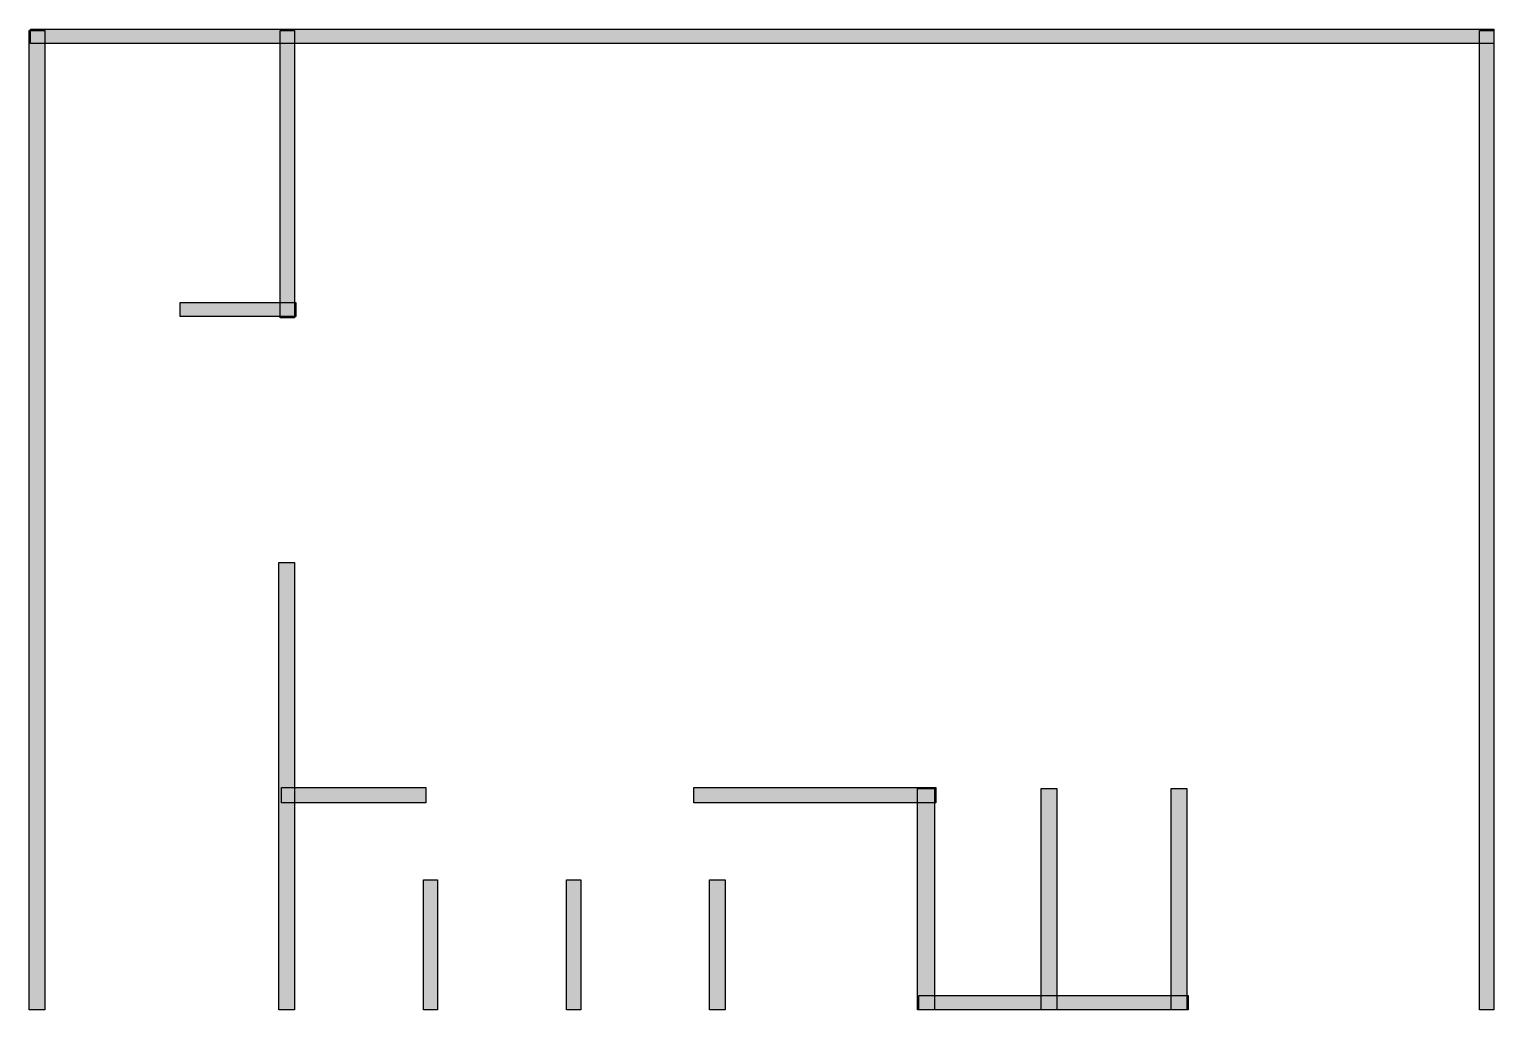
# Model space of a CAD drawing. Header units: millimetres. Extents: x 18 to 9926, y 0 to 6635.
import ezdxf

# ---------------------------------------------------------------- set-up
doc = ezdxf.new("R2010")
doc.units = ezdxf.units.MM
doc.layers.add('WALL', color=7, linetype='Continuous')

msp = doc.modelspace()

# ---------------------------------------------------------------- hatches: boundary and pattern name
at = {"layer": 'WALL'}
h = msp.add_hatch(color=256, dxfattribs=at)
h.dxf.hatch_style = 1
h.paths.add_polyline_path([(17.6, 6626.4), (123.2, 6626.4), (123.2, 0), (17.6, 0)])
h = msp.add_hatch(color=256, dxfattribs=at)
h.dxf.hatch_style = 1
h.paths.add_polyline_path([(26.4, 6635.2), (9926.4, 6635.2), (9926.4, 6538.4), (26.4, 6538.4)])
h = msp.add_hatch(color=256, dxfattribs=at)
h.dxf.hatch_style = 1
h.paths.add_polyline_path([(1716, 6626.4), (1812.8, 6626.4), (1812.8, 4681.6), (1716, 4681.6)])
h = msp.add_hatch(color=256, dxfattribs=at)
h.dxf.hatch_style = 1
h.paths.add_polyline_path([(9829.6, 6626.4), (9926.4, 6626.4), (9926.4, 0), (9829.6, 0)])
h = msp.add_hatch(color=256, dxfattribs=at)
h.dxf.hatch_style = 1
h.paths.add_polyline_path([(1038.4, 4787.2), (1821.6, 4787.2), (1821.6, 4690.4), (1038.4, 4690.4)])
h = msp.add_hatch(color=256, dxfattribs=at)
h.dxf.hatch_style = 1
h.paths.add_polyline_path([(1707.2, 3027.2), (1812.8, 3027.2), (1812.8, 0), (1707.2, 0)])
h = msp.add_hatch(color=256, dxfattribs=at)
h.dxf.hatch_style = 1
h.paths.add_polyline_path([(1724.8, 1504.8), (2701.6, 1504.8), (2701.6, 1399.2), (1724.8, 1399.2)])
h = msp.add_hatch(color=256, dxfattribs=at)
h.dxf.hatch_style = 1
h.paths.add_polyline_path([(4514.4, 1504.8), (6151.2, 1504.8), (6151.2, 1399.2), (4514.4, 1399.2)])
h = msp.add_hatch(color=256, dxfattribs=at)
h.dxf.hatch_style = 1
h.paths.add_polyline_path([(6028, 1496), (6142.4, 1496), (6142.4, 0), (6028, 0)])
h = msp.add_hatch(color=256, dxfattribs=at)
h.dxf.hatch_style = 1
h.paths.add_polyline_path([(6864, 1496), (6969.6, 1496), (6969.6, 0), (6864, 0)])
h = msp.add_hatch(color=256, dxfattribs=at)
h.dxf.hatch_style = 1
h.paths.add_polyline_path([(7744, 1496), (7849.6, 1496), (7849.6, 0), (7744, 0)])
h = msp.add_hatch(color=256, dxfattribs=at)
h.dxf.hatch_style = 1
h.paths.add_polyline_path([(2684, 880), (2780.8, 880), (2780.8, 0), (2684, 0)])
h = msp.add_hatch(color=256, dxfattribs=at)
h.dxf.hatch_style = 1
h.paths.add_polyline_path([(3652, 880), (3748.8, 880), (3748.8, 0), (3652, 0)])
h = msp.add_hatch(color=256, dxfattribs=at)
h.dxf.hatch_style = 1
h.paths.add_polyline_path([(4620, 880), (4725.6, 880), (4725.6, 0), (4620, 0)])
h = msp.add_hatch(color=256, dxfattribs=at)
h.dxf.hatch_style = 1
h.paths.add_polyline_path([(6036.8, 96.8), (7858.4, 96.8), (7858.4, 0), (6036.8, 0)])

# ---------------------------------------------------------------- linework, layer by layer
for points in [[(17.6, 6626.4), (123.2, 6626.4), (123.2, 0), (17.6, 0)], [(26.4, 6635.2), (9926.4, 6635.2), (9926.4, 6538.4), (26.4, 6538.4)], [(1716, 6626.4), (1812.8, 6626.4), (1812.8, 4681.6), (1716, 4681.6)], [(9829.6, 6626.4), (9926.4, 6626.4), (9926.4, 0), (9829.6, 0)], [(1038.4, 4787.2), (1821.6, 4787.2), (1821.6, 4690.4), (1038.4, 4690.4)], [(1707.2, 3027.2), (1812.8, 3027.2), (1812.8, 0), (1707.2, 0)], [(1724.8, 1504.8), (2701.6, 1504.8), (2701.6, 1399.2), (1724.8, 1399.2)], [(4514.4, 1504.8), (6151.2, 1504.8), (6151.2, 1399.2), (4514.4, 1399.2)], [(6028, 1496), (6142.4, 1496), (6142.4, 0), (6028, 0)], [(6864, 1496), (6969.6, 1496), (6969.6, 0), (6864, 0)], [(7744, 1496), (7849.6, 1496), (7849.6, 0), (7744, 0)], [(2684, 880), (2780.8, 880), (2780.8, 0), (2684, 0)], [(3652, 880), (3748.8, 880), (3748.8, 0), (3652, 0)], [(4620, 880), (4725.6, 880), (4725.6, 0), (4620, 0)], [(6036.8, 96.8), (7858.4, 96.8), (7858.4, 0), (6036.8, 0)]]:
    msp.add_lwpolyline(points, close=True, dxfattribs=at)

doc.saveas('drawing.dxf')
